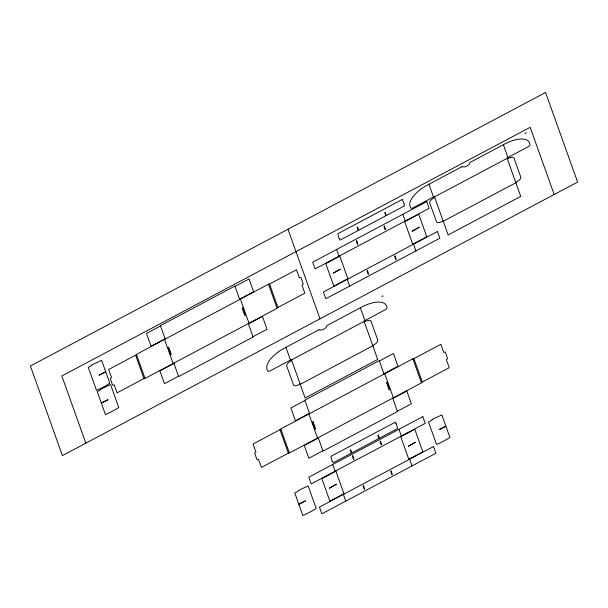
<?xml version="1.0" encoding="UTF-8"?>
<svg xmlns="http://www.w3.org/2000/svg" width="608" height="608" viewBox="0 0 608 608"><rect width="100%" height="100%" fill="white"/><g stroke="black" fill="none" stroke-linecap="round" stroke-linejoin="round"><path stroke-width="0.91" d="M160.542 325.956L146.498 333.412L151.058 346.18L165.11 338.717M235.007 286.421L249.06 278.958L253.627 291.726L239.575 299.182M524.917 133.296L525.859 132.795L526.019 133.243M136.542 354.684L108.68 369.482L111.56 377.538L110.276 378.624L112.64 385.229L114.16 384.818L117.048 392.882L144.909 378.085M268.614 284.559L296.484 269.77L299.364 277.826L300.892 277.415L303.255 284.027L301.971 285.106L304.851 293.17L276.982 307.96M434.53 196.87L507.125 158.331M434.773 197.547L433.603 198.162A5.32 2.348 -30 0 0 429.719 202.89L436.483 221.814A5.32 2.348 -30 0 0 441.963 221.57L443.133 220.947M507.361 159L508.531 158.376A5.32 2.348 -30 0 1 514.018 158.133L520.782 177.057A5.32 2.348 -30 0 1 516.899 181.784L515.728 182.4M339.819 256.15L325.766 263.614L333.815 286.117L347.86 278.654M404.685 221.715L418.73 214.252L426.778 236.755L412.726 244.218M173.956 363.462L159.904 370.926L164.464 383.686L178.516 376.23M248.421 323.927L262.474 316.472L267.034 329.232L252.981 336.695M443.255 221.282L515.85 182.742M381.908 296.347L382.85 295.853L383.01 296.301M291.521 359.928L364.116 321.389M291.764 360.597L290.594 361.22A5.32 2.348 -30 0 0 286.71 365.948L293.474 384.872A5.32 2.348 -30 0 0 298.954 384.621L300.124 384.005M364.352 322.058L365.522 321.434A5.32 2.348 -30 0 1 371.009 321.191L377.773 340.115A5.32 2.348 -30 0 1 373.89 344.835L372.719 345.458M300.246 384.34L372.841 345.792M304.912 400.512L290.867 407.968L295.427 420.736L309.48 413.273M379.384 360.977L393.429 353.514L397.997 366.282L383.944 373.738M280.911 429.24L253.05 444.038L255.93 452.094L254.646 453.18L257.009 459.785L258.529 459.374L261.417 467.438L289.279 452.641M412.984 359.115L440.853 344.326L443.734 352.382L445.261 351.971L447.625 358.583L446.34 359.662L449.221 367.726L421.352 382.516M318.326 438.018L304.274 445.482L308.834 458.242L322.886 450.786M392.791 398.483L406.843 391.02L411.403 403.788L397.351 411.251M335.897 471.192L321.845 478.648L329.893 501.159L343.938 493.696M400.763 436.749L414.808 429.294L422.856 451.797L408.804 459.253M554.184 194.492L530.168 127.308L61.826 375.972L85.842 443.156M503.378 144.734L507.938 157.495M428.914 184.27L433.474 197.03M402.861 214.282L405.262 221M413.554 244.18L415.956 250.899M404.563 221.373L412.847 244.553M413.926 358.621L422.294 382.022M384.765 373.7L393.376 397.776M360.369 307.785L364.929 320.553M384.066 374.072L379.263 360.635L304.798 400.178L309.601 413.615M392.669 398.149L397.472 411.586L323.008 451.121L318.204 437.684M339.697 255.816L347.981 278.996M336.596 249.47L338.998 256.188M347.282 279.368L349.684 286.087M398.939 429.324L401.341 436.042M409.625 459.222L412.026 465.941M400.642 436.415L408.926 459.595M287.987 229.246L320.013 318.82M269.557 284.065L277.917 307.466M335.776 470.85L344.06 494.03M332.667 464.512L335.069 471.23M343.36 494.403L345.762 501.121M285.904 347.328L290.464 360.088M308.894 413.987L317.505 438.056M240.396 299.144L249.006 323.22M239.696 299.516L234.893 286.079L160.421 325.622L165.224 339.059M248.3 323.593L253.103 337.03L178.638 376.565L173.835 363.128M279.976 429.734L288.344 453.142M164.525 339.431L173.128 363.5M135.607 355.178L143.974 378.586M92.089 364.77L91.565 365.644L88.289 367.384L96.49 390.336C101.118 388.383 105.564 386.004 109.843 383.253L105.777 371.883L99.02 375.204L105.701 371.663L101.635 360.293L92.089 364.77M101.027 388.998L100.502 389.872L97.227 391.613L101.293 402.975L108.042 399.661L101.369 403.203L105.435 414.565C110.056 412.612 114.502 410.24 118.78 407.482L110.572 384.53L101.027 388.998M298.596 490.39L298.072 491.272L294.796 493.012L298.779 504.154L305.535 500.832L298.862 504.374L302.845 515.516C307.466 513.555 311.912 511.184 316.19 508.432L308.142 485.921L298.596 490.39M432.311 419.398L431.786 420.28L428.511 422.02L436.552 444.524C441.18 442.563 445.626 440.192 449.905 437.433L445.922 426.292L439.166 429.613L445.839 426.071L441.856 414.93L432.311 419.398M545.574 92.484L30.4 366.008L62.426 455.59L577.6 182.058L545.574 92.484M461.791 166.812L427.508 185.014A23.925 10.564 -30 0 0 410.035 206.279L410.59 207.852A2.66 1.17 -30 0 0 413.334 207.723L434.408 196.536L448.142 234.939L520.737 196.399L507.004 157.996L528.078 146.802A2.66 1.17 -30 0 0 530.024 144.438L529.462 142.872A23.925 10.564 -30 0 0 504.784 143.982L470.493 162.192A1.064 0.471 -30 0 0 469.703 163.028A3.99 1.763 -30 0 1 466.746 166.182A3.99 1.763 -30 0 1 462.832 166.676A1.064 0.471 -30 0 0 461.791 166.812M402.184 199.523L337.79 233.715L339.036 238.777L339.507 238.534L340.07 240.099L358.218 230.462L357.078 227.27L357.542 227.02L358.682 230.212L385.852 215.794L384.704 212.602L385.176 212.352L386.316 215.544L404.464 205.907L403.902 204.341L404.373 204.09L402.184 199.523M268.5 284.225L136.428 354.35L145.031 378.419L277.104 308.302L268.5 284.225M426.748 201.605L312.71 262.154L315.111 268.873L429.149 208.324L426.748 201.605M356.744 240.768L356.28 241.019L357.481 244.378L357.945 244.127L356.744 240.768M384.378 226.1L383.914 226.343L385.115 229.702L385.578 229.459L384.378 226.1M168.697 347.206L168.226 347.457L170.833 354.73L171.296 354.479L168.697 347.206M242.698 307.914L242.227 308.165L244.826 315.446L245.298 315.195L242.698 307.914M340.29 269.154L333.344 273.114L340.29 269.154M419.201 227.255L412.254 231.215L419.201 227.255M437.433 231.496L323.395 292.045L325.797 298.764L439.835 238.214L437.433 231.496M367.437 270.666L366.966 270.91L368.167 274.269L368.638 274.026L367.437 270.666M395.063 255.991L394.6 256.242L395.8 259.601L396.264 259.35L395.063 255.991M318.782 329.863L284.498 348.072A23.925 10.564 -30 0 0 267.026 369.337L267.581 370.903A2.66 1.17 -30 0 0 270.324 370.781L291.399 359.594L305.132 397.997L377.72 359.457L363.994 321.047L385.069 309.86A2.66 1.17 -30 0 0 387.007 307.496L386.452 305.93A23.925 10.564 -30 0 0 361.775 307.04L327.484 325.25A1.064 0.471 -30 0 0 326.694 326.086A3.99 1.763 -30 0 1 323.737 329.24A3.99 1.763 -30 0 1 319.823 329.734A1.064 0.471 -30 0 0 318.782 329.863M412.87 358.781L280.797 428.906L289.4 452.975L421.473 382.858L412.87 358.781M313.067 421.762L312.603 422.005L315.202 429.286L315.674 429.035L313.067 421.762M387.068 382.47L386.597 382.721L389.204 390.002L389.667 389.751L387.068 382.47M395.284 422.21L330.881 456.395L332.135 461.464L332.606 461.214L333.169 462.779L351.318 453.142L350.17 449.95L350.641 449.707L351.781 452.899L378.944 438.474L377.804 435.282L378.275 435.032L379.415 438.224L397.564 428.587L396.31 423.525L395.838 423.776L395.284 422.21M422.826 416.64L308.788 477.189L311.19 483.907L425.228 423.358L422.826 416.64M352.822 455.81L352.359 456.053L353.56 459.412L354.023 459.169L352.822 455.81M380.456 441.134L379.985 441.385L381.186 444.744L381.657 444.494L380.456 441.134M336.361 484.196L329.422 488.148L336.361 484.196M415.279 442.297L408.333 446.249L415.279 442.297M433.512 446.538L319.474 507.087L321.875 513.806L435.913 453.256L433.512 446.538M363.508 485.701L363.044 485.952L364.245 489.311L364.709 489.06L363.508 485.701M391.142 471.033L390.678 471.284L391.879 474.643L392.342 474.392L391.142 471.033"/></g></svg>
